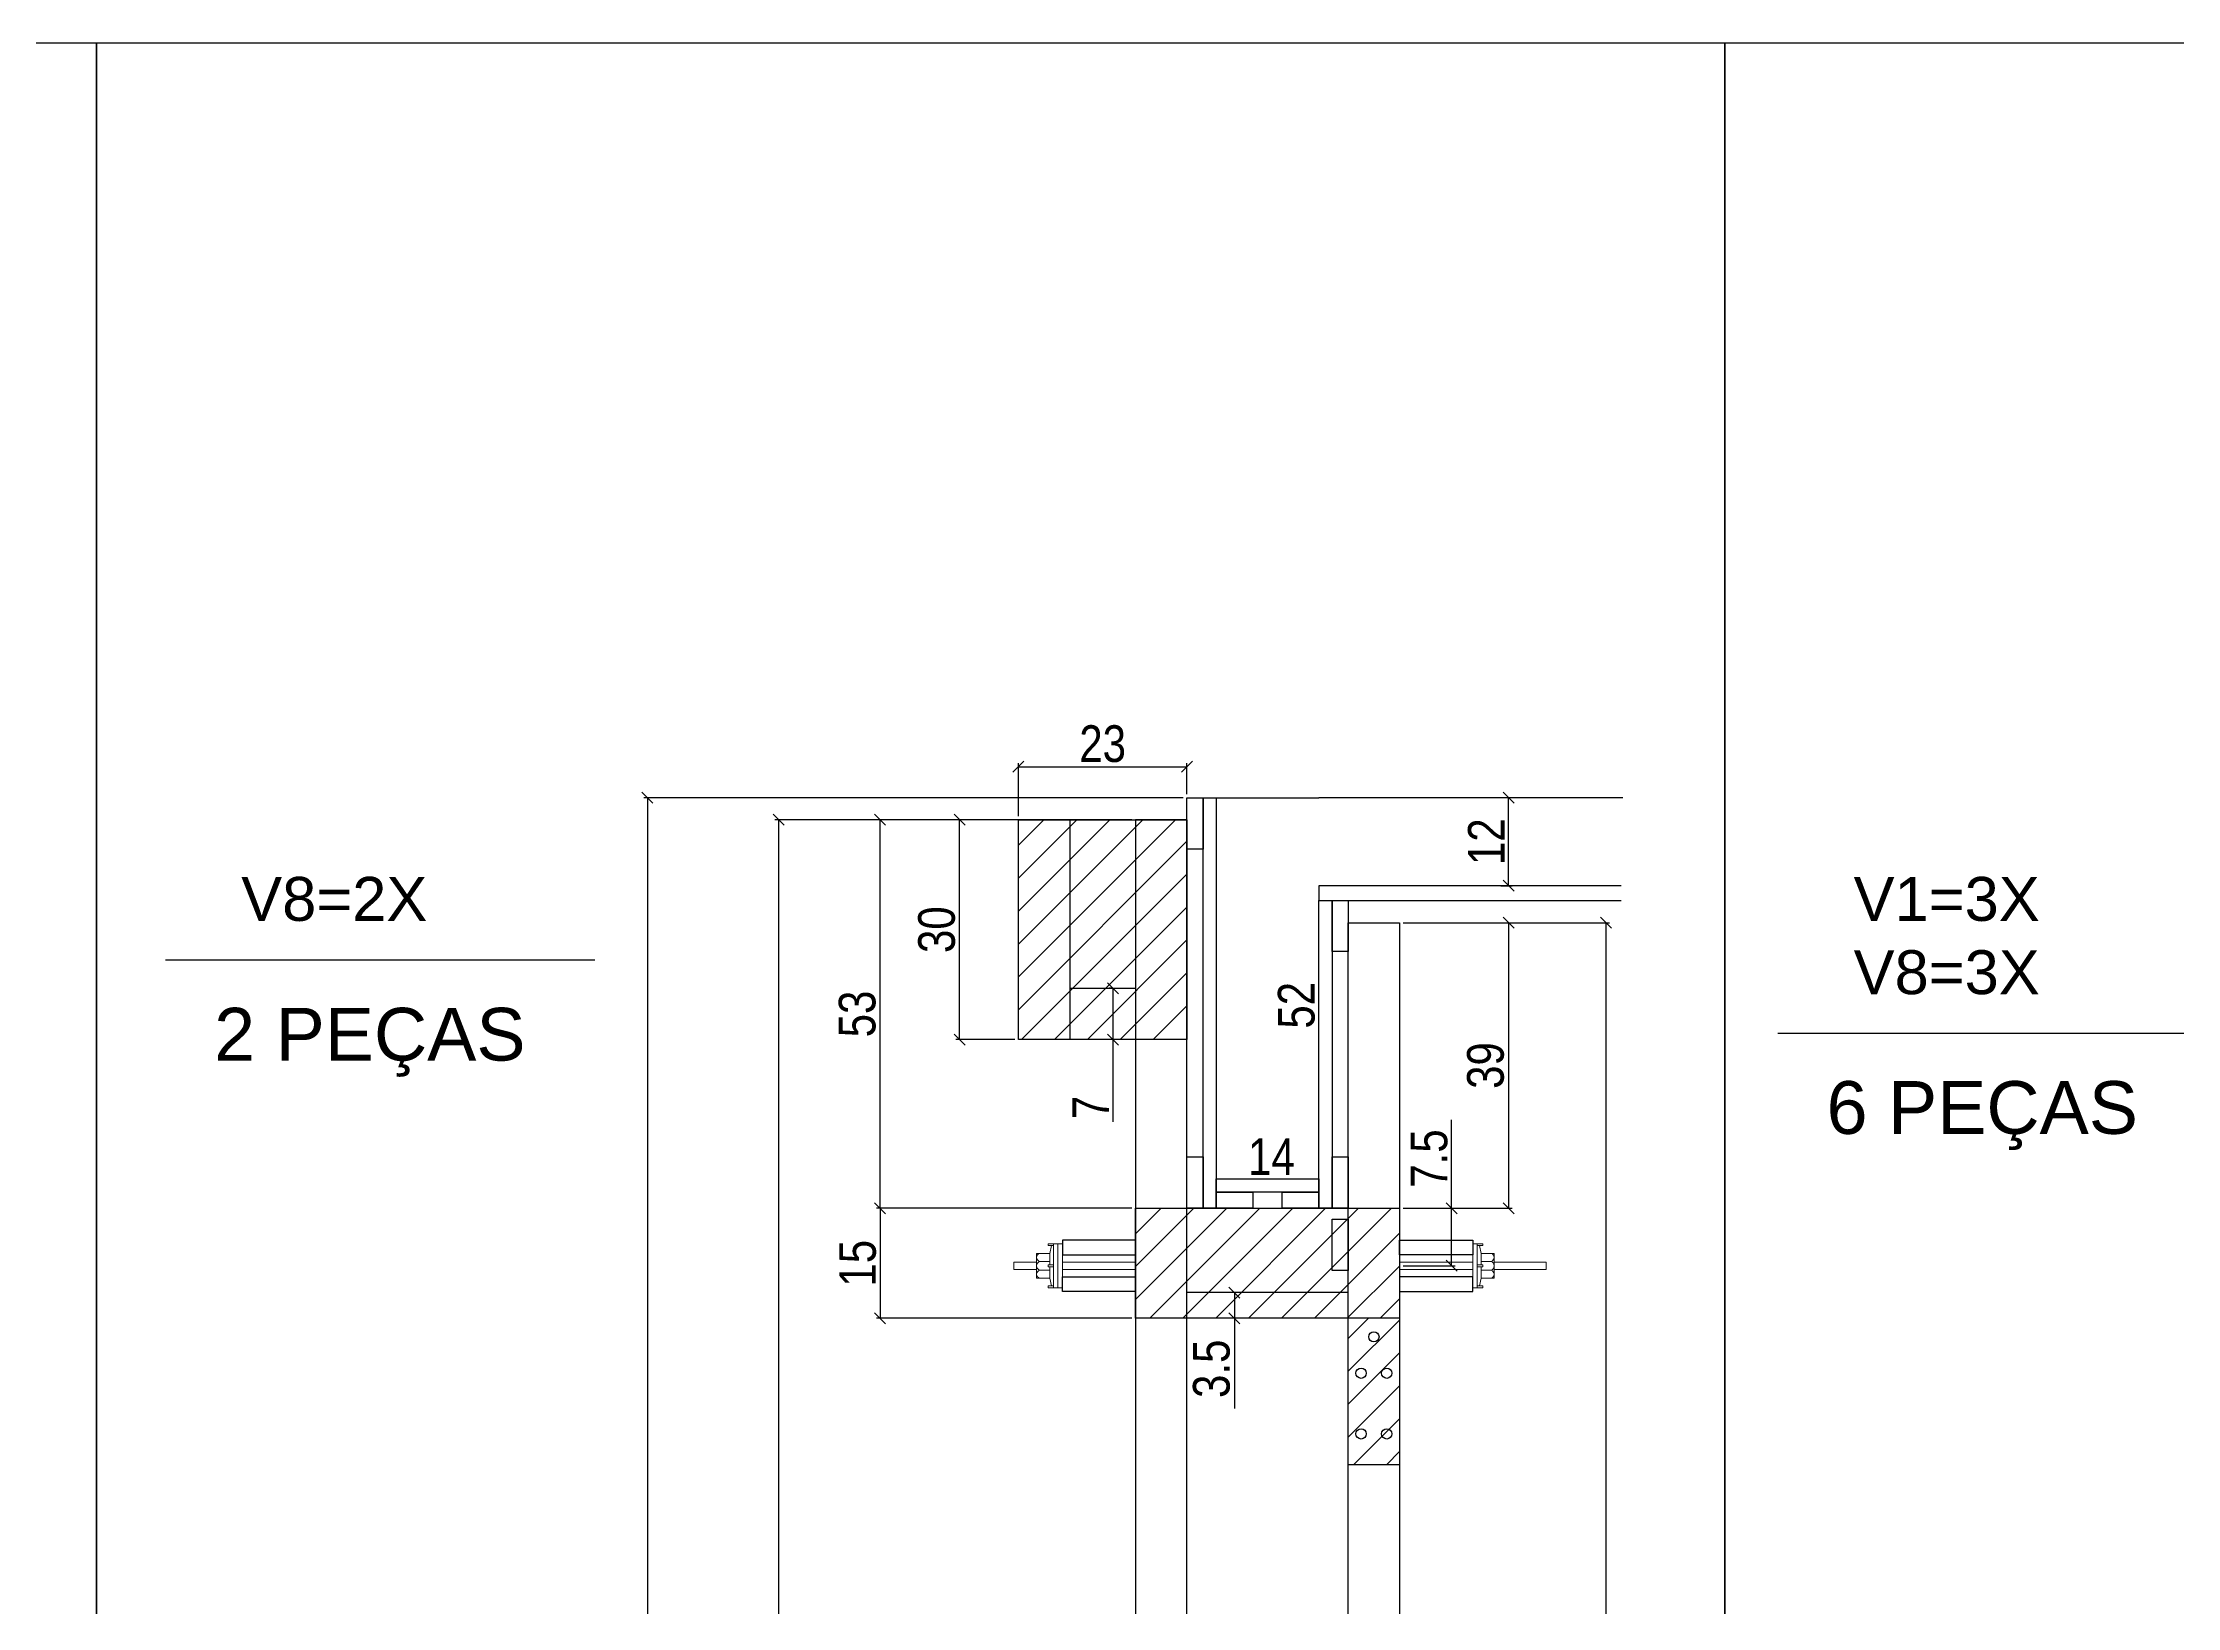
# Model space of a CAD drawing. Extents: x 15230 to 21256, y 3128 to 7338.
# Drawn here: x 18593 to 19176, y 4014 to 4441 of the extents above; entities that cross this region are included whole.
import ezdxf

# ---------------------------------------------------------------- set-up
doc = ezdxf.new("R2010")
doc.units = 0
doc.layers.add('BARRA_ANCORAGEM', color=1, linetype='Continuous', lineweight=15)
for name, color, linetype in [('COTA', 241, 'Continuous'), ('TIRAS REESCORAMENTO', 252, 'Continuous'), ('VIGAS', 3, 'Continuous')]:
    doc.layers.add(name, color=color, linetype=linetype)
doc.styles.add('COTA TECNICA 2X', font='techl___.ttf', dxfattribs={"height": 10})
doc.styles.add('R80-50', font='arial.ttf', dxfattribs={"height": 10})
doc.dimstyles.new('SECAO', dxfattribs={"dimscale": 0.333333, "dimtxt": 5, "dimasz": 9, "dimexe": 3, "dimexo": 3, "dimgap": 3, "dimtad": 1, "dimdec": 1, "dimlfac": 0.5, "dimzin": 12, "dimdsep": 46, "dimtxsty": 'COTA TECNICA 2X', "dimblk1": 'OBLIQUE', "dimblk2": 'OBLIQUE', "dimsah": 1, "dimcen": 0.9, "dimclrd": 4, "dimclre": 4, "dimclrt": 240, "dimadec": 1, "dimazin": 3, "dimtfac": 1, "dimtdec": 1, "dimtmove": 0, "dimatfit": 3, "dimfxl": 1, "dimtolj": 1, "dimtzin": 12, "dimarcsym": 0})

# ---------------------------------------------------------------- blocks, each defined once
blk = doc.blocks.new('_Oblique')
at = {"color": 0, "linetype": 'ByBlock', "lineweight": -2}
blk.add_line((-0.5, -0.5), (0.5, 0.5), dxfattribs=at)
blk = doc.blocks.new('*D96')
at = {"layer": 'COTA', "color": 4, "lineweight": -2, "transparency": 16777216}
for p, q in [((18890.59, 4229.21), (18793.17, 4229.21)), ((18794.17, 4229.21), (18794.17, 3671.12)), ((18890.59, 3671.12), (18793.17, 3671.12))]:
    blk.add_line(p, q, dxfattribs=at)
at = {"layer": 'DEFPOINTS', "color": 0, "transparency": 16777216}
for p in [(18891.59, 4229.21), (18794.17, 3671.12), (18891.59, 3671.12)]:
    blk.add_point(p, dxfattribs=at)
at = {"layer": 'COTA', "color": 4, "lineweight": -2, "transparency": 16777216, "xscale": 3, "yscale": 3, "zscale": 3}
for p, rotation in [((18794.17, 4229.21), 90), ((18794.17, 3671.12), 270)]:
    blk.add_blockref('_Oblique', p, dxfattribs=dict(at, rotation=rotation))
at = {"layer": 'COTA', "color": 240, "transparency": 16777216, "insert": (18788.06, 3950.17), "char_height": 10, "attachment_point": 5, "rotation": 90, "style": 'COTA TECNICA 2X'}
blk.add_mtext('\\A1;279', dxfattribs=at)
blk = doc.blocks.new('*D102')
at = {"layer": 'COTA', "color": 4, "lineweight": -2, "transparency": 16777216}
for p, q in [((18890.59, 4229.21), (18820.88, 4229.21)), ((18821.88, 4123.16), (18821.88, 4229.21)), ((18890.59, 4123.16), (18820.88, 4123.16))]:
    blk.add_line(p, q, dxfattribs=at)
at = {"layer": 'DEFPOINTS', "color": 0, "transparency": 16777216}
for p in [(18821.88, 4229.21), (18891.59, 4229.21), (18891.59, 4123.16)]:
    blk.add_point(p, dxfattribs=at)
at = {"layer": 'COTA', "color": 4, "lineweight": -2, "transparency": 16777216, "xscale": 3, "yscale": 3, "zscale": 3}
for p, rotation in [((18821.88, 4229.21), 90), ((18821.88, 4123.16), 270)]:
    blk.add_blockref('_Oblique', p, dxfattribs=dict(at, rotation=rotation))
at = {"layer": 'COTA', "color": 240, "transparency": 16777216, "insert": (18815.66, 4176.19), "char_height": 10, "attachment_point": 5, "rotation": 90, "style": 'COTA TECNICA 2X'}
blk.add_mtext('\\A1;53', dxfattribs=at)
blk = doc.blocks.new('*D103')
at = {"layer": 'COTA', "color": 4, "lineweight": -2, "transparency": 16777216}
for p, q in [((18964.59, 4201.09), (18994.34, 4201.09)), ((18993.34, 4201.09), (18993.34, 4123.16)), ((18964.59, 4123.16), (18994.34, 4123.16))]:
    blk.add_line(p, q, dxfattribs=at)
at = {"layer": 'DEFPOINTS', "color": 0, "transparency": 16777216}
for p in [(18963.59, 4201.09), (18963.59, 4123.16), (18993.34, 4123.16)]:
    blk.add_point(p, dxfattribs=at)
at = {"layer": 'COTA', "color": 4, "lineweight": -2, "transparency": 16777216, "xscale": 3, "yscale": 3, "zscale": 3}
for p, rotation in [((18993.34, 4201.09), 90), ((18993.34, 4123.16), 270)]:
    blk.add_blockref('_Oblique', p, dxfattribs=dict(at, rotation=rotation))
at = {"layer": 'COTA', "color": 240, "transparency": 16777216, "insert": (18987.09, 4162.13), "char_height": 10, "attachment_point": 5, "rotation": 90, "style": 'COTA TECNICA 2X'}
blk.add_mtext('\\A1;39', dxfattribs=at)
blk = doc.blocks.new('*D104')
at = {"layer": 'COTA', "color": 4, "lineweight": -2, "transparency": 16777216}
for p, q in [((18904.59, 4235.21), (18757.37, 4235.21)), ((18758.37, 4235.21), (18758.37, 3651.12)), ((18890.59, 3651.12), (18757.37, 3651.12))]:
    blk.add_line(p, q, dxfattribs=at)
at = {"layer": 'DEFPOINTS', "color": 0, "transparency": 16777216}
for p in [(18905.59, 4235.21), (18758.37, 3651.12), (18891.59, 3651.12)]:
    blk.add_point(p, dxfattribs=at)
at = {"layer": 'COTA', "color": 4, "lineweight": -2, "transparency": 16777216, "xscale": 3, "yscale": 3, "zscale": 3}
for p, rotation in [((18758.37, 4235.21), 90), ((18758.37, 3651.12), 270)]:
    blk.add_blockref('_Oblique', p, dxfattribs=dict(at, rotation=rotation))
at = {"layer": 'COTA', "color": 240, "transparency": 16777216, "insert": (18752.29, 3943.17), "char_height": 10, "attachment_point": 5, "rotation": 90, "style": 'COTA TECNICA 2X'}
blk.add_mtext('\\A1;292', dxfattribs=at)
blk = doc.blocks.new('*D106')
at = {"layer": 'DEFPOINTS', "color": 0, "transparency": 16777216}
for p in [(18928.63, 4235.21), (18941.59, 4235.21), (18928.63, 4131.16)]:
    blk.add_point(p, dxfattribs=at)
at = {"layer": 'COTA', "color": 240, "transparency": 16777216, "insert": (18935.48, 4178.57), "char_height": 10, "attachment_point": 5, "rotation": 90, "style": 'COTA TECNICA 2X'}
blk.add_mtext('\\A1;52', dxfattribs=at)
blk = doc.blocks.new('*D107')
at = {"layer": 'DEFPOINTS', "color": 0, "transparency": 16777216}
for p in [(18913.59, 4131.16), (18941.59, 4131.16), (18941.59, 4131.16)]:
    blk.add_point(p, dxfattribs=at)
at = {"layer": 'COTA', "color": 240, "transparency": 16777216, "insert": (18928.63, 4137.24), "char_height": 10, "attachment_point": 5, "style": 'COTA TECNICA 2X'}
blk.add_mtext('\\A1;14', dxfattribs=at)
blk = doc.blocks.new('*D109')
at = {"layer": 'COTA', "color": 4, "lineweight": -2, "transparency": 16777216}
for p, q in [((18993.34, 4211.21), (18993.34, 4235.21)), ((18994.34, 4235.21), (18994.34, 4235.21)), ((18991.19, 4211.21), (18994.34, 4211.21))]:
    blk.add_line(p, q, dxfattribs=at)
at = {"layer": 'DEFPOINTS', "color": 0, "transparency": 16777216}
for p in [(18993.34, 4235.21), (18993.34, 4235.21), (18990.19, 4211.21)]:
    blk.add_point(p, dxfattribs=at)
at = {"layer": 'COTA', "color": 4, "lineweight": -2, "transparency": 16777216, "xscale": 3, "yscale": 3, "zscale": 3}
for p, rotation in [((18993.34, 4235.21), 90), ((18993.34, 4211.21), 270)]:
    blk.add_blockref('_Oblique', p, dxfattribs=dict(at, rotation=rotation))
at = {"layer": 'COTA', "color": 240, "transparency": 16777216, "insert": (18987.28, 4223.21), "char_height": 10, "attachment_point": 5, "rotation": 90, "style": 'COTA TECNICA 2X'}
blk.add_mtext('\\A1;12', dxfattribs=at)
blk = doc.blocks.new('*D110')
at = {"layer": 'COTA', "color": 4, "lineweight": -2, "transparency": 16777216}
for p, q in [((18965.59, 4201.09), (19020.89, 4201.09)), ((19019.89, 4201.09), (19019.89, 3671.12)), ((18965.59, 3671.12), (19020.89, 3671.12))]:
    blk.add_line(p, q, dxfattribs=at)
at = {"layer": 'DEFPOINTS', "color": 0, "transparency": 16777216}
for p in [(18964.59, 4201.09), (18964.59, 3671.12), (19019.89, 3671.12)]:
    blk.add_point(p, dxfattribs=at)
at = {"layer": 'COTA', "color": 4, "lineweight": -2, "transparency": 16777216, "xscale": 3, "yscale": 3, "zscale": 3}
for p, rotation in [((19019.89, 4201.09), 90), ((19019.89, 3671.12), 270)]:
    blk.add_blockref('_Oblique', p, dxfattribs=dict(at, rotation=rotation))
at = {"layer": 'COTA', "color": 240, "transparency": 16777216, "insert": (19013.78, 3936.1), "char_height": 10, "attachment_point": 5, "rotation": 90, "style": 'COTA TECNICA 2X'}
blk.add_mtext('\\A1;265', dxfattribs=at)
blk = doc.blocks.new('*D112')
at = {"layer": 'COTA', "color": 4, "lineweight": -2, "transparency": 16777216}
for p, q in [((18890.59, 4123.16), (18820.88, 4123.16)), ((18821.88, 4123.16), (18821.88, 4093.16)), ((18890.59, 4093.16), (18820.88, 4093.16))]:
    blk.add_line(p, q, dxfattribs=at)
at = {"layer": 'DEFPOINTS', "color": 0, "transparency": 16777216}
for p in [(18891.59, 4123.16), (18821.88, 4093.16), (18891.59, 4093.16)]:
    blk.add_point(p, dxfattribs=at)
at = {"layer": 'COTA', "color": 4, "lineweight": -2, "transparency": 16777216, "xscale": 3, "yscale": 3, "zscale": 3}
for p, rotation in [((18821.88, 4123.16), 90), ((18821.88, 4093.16), 270)]:
    blk.add_blockref('_Oblique', p, dxfattribs=dict(at, rotation=rotation))
at = {"layer": 'COTA', "color": 240, "transparency": 16777216, "insert": (18815.77, 4108.16), "char_height": 10, "attachment_point": 5, "rotation": 90, "style": 'COTA TECNICA 2X'}
blk.add_mtext('\\A1;15', dxfattribs=at)
blk = doc.blocks.new('A$C51C4441F')
at = {"layer": 'BARRA_ANCORAGEM'}
for p, q in [((-2.25, 3.4), (-5.81, 3.39)), ((-5.81, 3.39), (-5.81, -3.39)), ((-2.25, 1.2), (-5.02, 1.2)), ((-2.25, 3.4), (-1.79, 5.5)), ((-2.25, 3.4), (-2.25, 3.4)), ((-2.25, 3.4), (-2.25, 0.25)), ((-2.25, -3.4), (-5.81, -3.39)), ((-2.25, -1.2), (-5.02, -1.2)), ((-2.25, -0.25), (-2.25, -3.4)), ((-2.25, -3.4), (-1.79, -5.5))]:
    blk.add_line(p, q, dxfattribs=at)
for points in [[(-2.7, 6), (-1.2, 6), (-1.2, 5.5), (-2.7, 5.5)], [(-1.2, -6), (0, -6), (0, 6), (-1.2, 6)], [(-2.7, 0.25), (-1.2, 0.25), (-1.2, -0.25), (-2.7, -0.25)], [(-2.7, -6), (-1.2, -6), (-1.2, -5.5), (-2.7, -5.5)]]:
    blk.add_lwpolyline(points, close=True, dxfattribs=at)
for centre, radius, start, end in [((-4.66, 2.3), 1.15, 107.78452, 252.2718), ((-4.52, 0), 1.3, 112.64802, 247.40829), ((-4.66, -2.3), 1.15, 107.78452, 252.2718)]:
    blk.add_arc(centre, radius, start, end, dxfattribs=at)
blk = doc.blocks.new('*D116')
at = {"layer": 'COTA', "color": 4, "lineweight": -2, "transparency": 16777216}
for p, q in [((18977.81, 4123.16), (18977.81, 4147.31)), ((18964.59, 4123.16), (18978.81, 4123.16)), ((18977.81, 4107.46), (18977.81, 4123.16)), ((18964.59, 4107.46), (18978.81, 4107.46))]:
    blk.add_line(p, q, dxfattribs=at)
at = {"layer": 'DEFPOINTS', "color": 0, "transparency": 16777216}
for p in [(18963.59, 4123.16), (18977.81, 4123.16), (18963.59, 4107.46)]:
    blk.add_point(p, dxfattribs=at)
at = {"layer": 'COTA', "color": 4, "lineweight": -2, "transparency": 16777216, "xscale": 3, "yscale": 3, "zscale": 3}
for p, rotation in [((18977.81, 4123.16), 90), ((18977.81, 4107.46), 270)]:
    blk.add_blockref('_Oblique', p, dxfattribs=dict(at, rotation=rotation))
at = {"layer": 'COTA', "color": 240, "transparency": 16777216, "insert": (18971.7, 4136.74), "char_height": 10, "attachment_point": 5, "rotation": 90, "style": 'COTA TECNICA 2X'}
blk.add_mtext('\\A1;7.5', dxfattribs=at)
blk = doc.blocks.new('*D117')
at = {"layer": 'COTA', "color": 4, "lineweight": -2, "transparency": 16777216}
for p, q in [((18926.59, 4100.16), (18917.52, 4100.16)), ((18918.52, 4100.16), (18918.52, 4093.16)), ((18926.59, 4093.16), (18917.52, 4093.16)), ((18918.52, 4093.16), (18918.52, 4068.56))]:
    blk.add_line(p, q, dxfattribs=at)
at = {"layer": 'DEFPOINTS', "color": 0, "transparency": 16777216}
for p in [(18927.59, 4100.16), (18918.52, 4093.16), (18927.59, 4093.16)]:
    blk.add_point(p, dxfattribs=at)
at = {"layer": 'COTA', "color": 4, "lineweight": -2, "transparency": 16777216, "xscale": 3, "yscale": 3, "zscale": 3}
for p, rotation in [((18918.52, 4100.16), 90), ((18918.52, 4093.16), 270)]:
    blk.add_blockref('_Oblique', p, dxfattribs=dict(at, rotation=rotation))
at = {"layer": 'COTA', "color": 240, "transparency": 16777216, "insert": (18912.3, 4079.36), "char_height": 10, "attachment_point": 5, "rotation": 90, "style": 'COTA TECNICA 2X'}
blk.add_mtext('\\A1;3.5', dxfattribs=at)
blk = doc.blocks.new('*D113')
at = {"layer": 'COTA', "color": 4, "lineweight": -2, "transparency": 16777216}
for p, q in [((18858.59, 4229.21), (18842.55, 4229.21)), ((18843.55, 4169.21), (18843.55, 4229.21)), ((18858.59, 4169.21), (18842.55, 4169.21))]:
    blk.add_line(p, q, dxfattribs=at)
at = {"layer": 'DEFPOINTS', "color": 0, "transparency": 16777216}
for p in [(18843.55, 4229.21), (18859.59, 4229.21), (18859.59, 4169.21)]:
    blk.add_point(p, dxfattribs=at)
at = {"layer": 'COTA', "color": 4, "lineweight": -2, "transparency": 16777216, "xscale": 3, "yscale": 3, "zscale": 3}
for p, rotation in [((18843.55, 4229.21), 90), ((18843.55, 4169.21), 270)]:
    blk.add_blockref('_Oblique', p, dxfattribs=dict(at, rotation=rotation))
at = {"layer": 'COTA', "color": 240, "transparency": 16777216, "insert": (18837.33, 4199.21), "char_height": 10, "attachment_point": 5, "rotation": 90, "style": 'COTA TECNICA 2X'}
blk.add_mtext('\\A1;30', dxfattribs=at)
blk = doc.blocks.new('*D114')
at = {"layer": 'COTA', "color": 4, "lineweight": -2, "transparency": 16777216}
for p, q in [((18859.59, 4230.21), (18859.59, 4244.69)), ((18859.59, 4243.69), (18905.59, 4243.69)), ((18905.59, 4236.21), (18905.59, 4244.69))]:
    blk.add_line(p, q, dxfattribs=at)
at = {"layer": 'DEFPOINTS', "color": 0, "transparency": 16777216}
for p in [(18905.59, 4243.69), (18905.59, 4235.21), (18859.59, 4229.21)]:
    blk.add_point(p, dxfattribs=at)
at = {"layer": 'COTA', "color": 4, "lineweight": -2, "transparency": 16777216, "xscale": 3, "yscale": 3, "zscale": 3, "rotation": 180}
blk.add_blockref('_Oblique', (18859.59, 4243.69), dxfattribs=at)
at = {"layer": 'COTA', "color": 4, "lineweight": -2, "transparency": 16777216, "xscale": 3, "yscale": 3, "zscale": 3}
blk.add_blockref('_Oblique', (18905.59, 4243.69), dxfattribs=at)
at = {"layer": 'COTA', "color": 240, "transparency": 16777216, "insert": (18882.59, 4249.91), "char_height": 10, "attachment_point": 5, "style": 'COTA TECNICA 2X'}
blk.add_mtext('\\A1;23', dxfattribs=at)
blk = doc.blocks.new('*D115')
at = {"layer": 'COTA', "color": 4, "lineweight": -2, "transparency": 16777216}
for p, q in [((18884.96, 4183.21), (18884.4, 4183.21)), ((18885.4, 4183.21), (18885.4, 4169.21)), ((18884.96, 4169.21), (18884.4, 4169.21)), ((18885.4, 4169.21), (18885.4, 4146.79))]:
    blk.add_line(p, q, dxfattribs=at)
at = {"layer": 'DEFPOINTS', "color": 0, "transparency": 16777216}
for p in [(18885.96, 4183.21), (18885.4, 4169.21), (18885.96, 4169.21)]:
    blk.add_point(p, dxfattribs=at)
at = {"layer": 'COTA', "color": 4, "lineweight": -2, "transparency": 16777216, "xscale": 3, "yscale": 3, "zscale": 3}
for p, rotation in [((18885.4, 4183.21), 90), ((18885.4, 4169.21), 270)]:
    blk.add_blockref('_Oblique', p, dxfattribs=dict(at, rotation=rotation))
at = {"layer": 'COTA', "color": 240, "transparency": 16777216, "insert": (18879.33, 4150.66), "char_height": 10, "attachment_point": 5, "rotation": 90, "style": 'COTA TECNICA 2X'}
blk.add_mtext('\\A1;7', dxfattribs=at)

msp = doc.modelspace()

# ---------------------------------------------------------------- hatches: boundary and pattern name
at = {"layer": 'COTA'}
h = msp.add_hatch(dxfattribs=at)
h.set_pattern_fill('ANSI31', color=256, scale=2, style=0)
h.set_pattern_definition([(45, (-751.337, -894.5617), (-4.490128, 4.490128), [])])
h.paths.add_polyline_path([(18905.59, 4169.21), (18859.59, 4169.21), (18859.59, 4229.21), (18905.59, 4229.21)])
h = msp.add_hatch(dxfattribs=at)
h.set_pattern_fill('ANSI31', color=256, scale=2, style=0)
h.set_pattern_definition([(45, (-5723.3606, -209173.9055), (-4.49012806, 4.49012806), [])])
h.paths.add_polyline_path([(18963.59, 4093.16), (18963.59, 4123.16), (18891.59, 4123.16), (18891.59, 4093.16)])
h = msp.add_hatch(dxfattribs=at)
h.set_pattern_fill('ANSI31', color=256, scale=2, style=0)
h.set_pattern_definition([(45, (-4710.137, -194166.246), (-4.49012806, 4.49012806), [])])
h.paths.add_polyline_path([(18949.71, 4053.14), (18963.71, 4053.14), (18963.71, 4093.08), (18949.71, 4093.08)])

# ---------------------------------------------------------------- linework, layer by layer
at = {"linetype": 'Continuous'}
for p, q in [((18873.59, 4229.21), (18873.59, 4169.21)), ((18873.59, 4183.21), (18891.59, 4183.21)), ((18891.59, 4093.16), (18891.59, 4123.16)), ((18891.59, 4123.16), (18963.59, 4123.16)), ((18963.59, 4123.16), (18963.59, 4093.16)), ((18949.59, 4100.16), (18905.59, 4100.16)), ((18963.59, 4093.16), (18891.59, 4093.16))]:
    msp.add_line(p, q, dxfattribs=at)
msp.add_line((18963.59, 4053.14), (18949.59, 4053.14))
for points in [[(18905.59, 4169.21), (18859.59, 4169.21), (18859.59, 4229.21), (18905.59, 4229.21)], [(18891.59, 3671.12), (18905.59, 3671.12), (18905.59, 4229.21), (18891.59, 4229.21)]]:
    msp.add_lwpolyline(points, close=True, dxfattribs=at)
msp.add_lwpolyline([(18949.59, 4100.16), (18949.59, 4201.09), (18963.59, 4201.09), (18963.59, 3671.12), (18949.59, 3671.12), (18949.59, 4100.16)], dxfattribs=at)
for centre in [(18956.59, 4088.08), (18953.09, 4078.14), (18960.09, 4078.14), (18953.09, 4061.59), (18960.09, 4061.59)]:
    msp.add_circle(centre, 1.4)
at = {"layer": 'BARRA_ANCORAGEM'}
for points in [[(18870.39, 4113.46), (18871.59, 4113.46), (18871.59, 4101.46), (18870.39, 4101.46)], [(18984.79, 4113.46), (18983.59, 4113.46), (18983.59, 4101.46), (18984.79, 4101.46)], [(18858.39, 4106.46), (18864.58, 4106.46), (18864.58, 4108.46), (18858.39, 4108.46)], [(18871.59, 4106.46), (18891.59, 4106.46), (18891.59, 4108.46), (18871.59, 4108.46)], [(18983.59, 4106.46), (18963.59, 4106.46), (18963.59, 4108.46), (18983.59, 4108.46)], [(18989.4, 4106.46), (19003.59, 4106.46), (19003.59, 4108.46), (18989.4, 4108.46)]]:
    msp.add_lwpolyline(points, close=True, dxfattribs=at)
at = {"layer": 'TIRAS REESCORAMENTO', "linetype": 'ByBlock'}
for p, q in [((18913.59, 4235.21), (18941.59, 4235.21)), ((19024.55, 4235.21), (18941.59, 4235.21)), ((18941.59, 4207.21), (19024.07, 4207.21))]:
    msp.add_line(p, q, dxfattribs=at)
for points in [[(18905.59, 4235.21), (18909.99, 4235.21), (18909.99, 4221.21), (18905.59, 4221.21)], [(18945.19, 4207.21), (18949.59, 4207.21), (18949.59, 4193.21), (18945.19, 4193.21)], [(18905.59, 4137.16), (18909.99, 4137.16), (18909.99, 4123.16), (18905.59, 4123.16)], [(18945.19, 4137.16), (18949.59, 4137.16), (18949.59, 4123.16), (18945.19, 4123.16)], [(18941.59, 4127.56), (18913.59, 4127.56), (18913.59, 4131.16), (18941.59, 4131.16)], [(18923.59, 4127.56), (18923.59, 4123.16), (18913.59, 4123.16), (18913.59, 4127.56)], [(18941.59, 4127.56), (18941.59, 4123.16), (18931.59, 4123.16), (18931.59, 4127.56)], [(18945.19, 4120.19), (18949.59, 4120.19), (18949.59, 4106.19), (18945.19, 4106.19)], [(18871.59, 4110.46), (18891.59, 4110.46), (18891.59, 4114.46), (18871.59, 4114.46)], [(18983.59, 4110.46), (18963.59, 4110.46), (18963.59, 4114.46), (18983.59, 4114.46)], [(18871.59, 4104.46), (18891.59, 4104.46), (18891.59, 4100.46), (18871.59, 4100.46)], [(18983.59, 4104.46), (18963.59, 4104.46), (18963.59, 4100.46), (18983.59, 4100.46)]]:
    msp.add_lwpolyline(points, close=True, dxfattribs=at)
for points in [[(18913.59, 4123.16), (18909.99, 4123.16), (18909.99, 4235.21), (18913.59, 4235.21), (18913.59, 4123.16)], [(19024.07, 4211.21), (18941.59, 4211.21), (18941.59, 4207.21), (19024.07, 4207.21)], [(18945.19, 4123.16), (18941.59, 4123.16), (18941.59, 4207.21), (18945.19, 4207.21), (18945.19, 4123.16)]]:
    msp.add_lwpolyline(points, dxfattribs=at)
at = {"layer": 'VIGAS', "color": 7}
for p, q in [((18626.89, 4190.93), (18744.04, 4190.93)), ((19066.83, 4170.93), (19183.98, 4170.93))]:
    msp.add_line(p, q, dxfattribs=at)
at = {"layer": 'VIGAS'}
for points in [[(18608.08, 3476.51), (18163.79, 3476.51), (18163.79, 4441.29), (18608.08, 4441.29)], [(19052.36, 3476.51), (18608.08, 3476.51), (18608.08, 4441.29), (19052.36, 4441.29)], [(19496.64, 3476.51), (19052.36, 3476.51), (19052.36, 4441.29), (19496.64, 4441.29)]]:
    msp.add_lwpolyline(points, close=True, dxfattribs=at)

# ---------------------------------------------------------------- block references
at = {"layer": 'BARRA_ANCORAGEM', "xscale": -1, "rotation": 180}
msp.add_blockref('A$C51C4441F', (18870.39, 4107.46), dxfattribs=at)
at = {"layer": 'BARRA_ANCORAGEM', "xscale": -1}
msp.add_blockref('A$C51C4441F', (18983.59, 4107.46), dxfattribs=at)

# ---------------------------------------------------------------- texts
at = {"layer": 'VIGAS', "color": 0, "style": 'R80-50'}
for s, p in [('V8=2X', (18647.54, 4201.6)), ('V1=3X', (19087.48, 4201.6)), ('V8=3X', (19087.48, 4181.6))]:
    msp.add_text(s, height=12, dxfattribs=at).set_placement(p)
at = {"layer": 'VIGAS', "color": 7, "char_height": 14.4, "attachment_point": 1, "style": 'R80-50'}
for s, insert in [('2 PEÇAS', (18640.16, 4177.87)), ('6 PEÇAS', (19080.1, 4157.87))]:
    msp.add_mtext_dynamic_manual_height_columns(s, width=162.221, gutter_width=50, heights=[0], dxfattribs=dict(at, insert=insert))

# ---------------------------------------------------------------- dimensions: what is measured, and where the dimension line sits
at = {"layer": 'COTA', "color": 3}
dim = msp.add_linear_dim(base=(18905.59, 4243.69), p1=(18859.59, 4229.21), p2=(18905.59, 4235.21), dimstyle='SECAO', dxfattribs=at)
dim.commit()
dim.dimension.update_dxf_attribs({"geometry": '*D114', "text_midpoint": (18882.59, 4249.91)})
for base, p1, p2, picture, middle in [((18758.37, 3651.12), (18905.59, 4235.21), (18891.59, 3651.12), '*D104', (18752.29, 3943.17)), ((18993.34, 4235.21), (18990.19, 4211.21), (18993.34, 4235.21), '*D109', (18987.28, 4223.21)), ((18794.17, 3671.12), (18891.59, 4229.21), (18891.59, 3671.12), '*D96', (18788.06, 3950.17)), ((18821.88, 4229.21), (18891.59, 4123.16), (18891.59, 4229.21), '*D102', (18815.66, 4176.19)), ((18843.55, 4229.21), (18859.59, 4169.21), (18859.59, 4229.21), '*D113', (18837.33, 4199.21)), ((18993.34, 4123.16), (18963.59, 4201.09), (18963.59, 4123.16), '*D103', (18987.09, 4162.13)), ((19019.89, 3671.12), (18964.59, 4201.09), (18964.59, 3671.12), '*D110', (19013.78, 3936.1)), ((18821.88, 4093.16), (18891.59, 4123.16), (18891.59, 4093.16), '*D112', (18815.77, 4108.16)), ((18918.52, 4093.16), (18927.59, 4100.16), (18927.59, 4093.16), '*D117', (18912.3, 4079.36))]:
    dim = msp.add_linear_dim(base=base, p1=p1, p2=p2, angle=90, dimstyle='SECAO', dxfattribs=at)
    dim.commit()
    dim.dimension.update_dxf_attribs({"geometry": picture, "text_midpoint": middle})
dim = msp.add_linear_dim(base=(18941.59, 4235.21), p1=(18928.63, 4131.16), p2=(18928.63, 4235.21), angle=90, dimstyle='SECAO', override={"dimse1": 1, "dimse2": 1, "dimsd1": 1, "dimsd2": 1}, dxfattribs=at)
dim.commit()
dim.dimension.update_dxf_attribs({"geometry": '*D106', "text_midpoint": (18941.59, 4178.57), "dimtype": 160})
dim = msp.add_linear_dim(base=(18885.4, 4169.21), p1=(18885.96, 4183.21), p2=(18885.96, 4169.21), angle=90, dimstyle='SECAO', dxfattribs=at)
dim.commit()
dim.dimension.update_dxf_attribs({"geometry": '*D115', "text_midpoint": (18885.4, 4150.66), "dimtype": 160})
dim = msp.add_linear_dim(base=(18977.81, 4123.16), p1=(18963.59, 4107.46), p2=(18963.59, 4123.16), angle=90, text='7.5', dimstyle='SECAO', dxfattribs=at)
dim.commit()
dim.dimension.update_dxf_attribs({"geometry": '*D116', "text_midpoint": (18971.7, 4136.74)})
dim = msp.add_linear_dim(base=(18941.59, 4131.16), p1=(18913.59, 4131.16), p2=(18941.59, 4131.16), dimstyle='SECAO', override={"dimse1": 1, "dimse2": 1, "dimsd1": 1, "dimsd2": 1}, dxfattribs=at)
dim.commit()
dim.dimension.update_dxf_attribs({"geometry": '*D107', "text_midpoint": (18928.63, 4131.16), "dimtype": 160})

doc.saveas('drawing.dxf')
